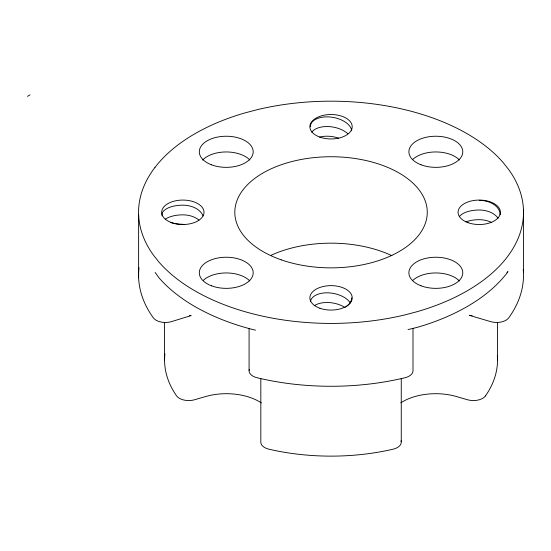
<?xml version="1.0" encoding="UTF-8"?>
<svg xmlns="http://www.w3.org/2000/svg" width="551" height="551" viewBox="0 0 551 551"><rect width="100%" height="100%" fill="white"/><g stroke="black" fill="none" stroke-linecap="round" stroke-linejoin="round"><path stroke-width="0.83" d="M30.029 94.868L27.55 96.349M408.002 329.581L417.128 327.39A192.464 111.116 0 0 0 507.099 272.903L507.96 271.602A13.072 7.549 0 0 1 506.954 272.449M255.54 330.152L253.281 329.656A192.464 111.116 0 0 1 158.902 277.718L155.12 272.442M523.45 209.635L523.45 272.497M497.525 322.314L497.525 360.03M412.995 328.389L412.995 370.389A13.093 7.562 0 0 1 406.521 377.304L404.923 377.759A192.464 111.116 0 0 1 257.131 377.759L255.54 377.297A13.072 7.549 0 0 1 249.293 369.39M401.259 378.385L401.259 441.812M260.823 378.406L260.823 441.833A13.072 7.549 0 0 0 268.874 449.182A166.471 96.108 0 0 0 309.855 455.34L310.282 455.381A166.471 96.108 0 0 0 393.194 449.175A13.093 7.562 0 0 0 401.045 440.786M249.08 328.41L249.08 370.41M164.556 322.28L164.556 359.996M138.625 214.952L138.625 277.814M472.166 315.668A13.072 7.549 0 0 1 469.259 315.317L490.886 321.701A13.072 7.549 0 0 0 507.96 318.747L508.752 317.824A192.464 111.116 0 0 0 523.243 269.398M485.479 395.907A13.072 7.549 0 0 1 467.613 399.785L456.435 396.534A46.305 26.737 0 0 0 400.804 402.857M261.353 402.912A46.305 26.737 0 0 0 205.757 396.5L194.51 399.778A13.093 7.562 0 0 1 176.589 395.893A166.471 96.108 0 0 1 164.921 353.873M189.358 315.695A13.093 7.562 0 0 0 191.135 315.571L171.244 321.694A13.093 7.562 0 0 1 154.115 318.733L153.316 317.81A192.464 111.116 0 0 1 139.004 267.738M203.436 280.225A26.944 15.559 0 0 1 249.81 280.962M413.023 280.225A26.944 15.559 0 0 1 459.389 280.962M202.582 160.065A26.944 15.559 0 0 1 226.137 151.952A26.944 15.559 0 0 1 249.81 159.962M413.023 159.225A26.944 15.559 0 0 1 459.389 159.962M497.333 355.436A166.471 96.108 0 0 1 496.224 372.001L496.169 372.256A166.471 96.108 0 0 1 485.479 395.9M271.237 255.196A96.232 55.561 0 0 1 391.913 255.698M314.284 305.75A20.931 11.964 9.9 0 1 345.215 307.651M310.488 301.204A20.931 11.964 9.9 0 1 328.451 292.85A20.931 11.964 9.9 0 1 350.291 302.919M351.758 297.864A20.931 11.964 -9.9 0 1 346.138 306.762M165.224 219.27A20.931 9.546 0 0 1 182.842 214.835A20.931 14.374 0 0 1 198.918 220.056M182.842 224.264A20.931 9.546 0 0 1 170.583 222.439M162.125 215.909A20.931 9.546 0 0 1 182.842 205.165A20.931 14.374 0 0 1 203.057 215.971M181.527 224.526A20.931 9.546 0 0 1 182.842 224.505A20.931 14.374 0 0 1 184.151 224.546M310.316 126.737A20.931 11.964 9.9 0 1 330.393 117.032A20.931 11.964 9.9 0 1 351.717 130.807M319.938 137.027A20.931 11.964 9.9 0 1 338.665 138.177M311.783 132.144A20.931 11.964 9.9 0 1 328.451 126.565A20.931 11.964 9.9 0 1 347.791 133.7M465.939 221.867A20.931 9.546 0 0 1 479.239 219.67A20.931 14.374 0 0 1 491.499 222.432M459.389 216.598A20.931 9.546 0 0 1 479.239 210A20.931 14.374 0 0 1 498.125 218.265M479.239 200.337A20.931 14.374 0 0 1 500.115 214.718M154.983 167.401L153.33 169.625A192.464 111.116 0 0 0 153.316 254.955L158.902 262A192.464 111.116 0 0 0 253.281 313.939L257.131 314.897A192.464 111.116 0 0 0 404.923 314.903L417.128 311.68A192.464 111.116 0 0 0 507.099 257.186L508.752 254.961A192.464 111.116 0 0 0 508.759 169.639L503.18 162.593A192.464 111.116 0 0 0 408.794 110.648L404.944 109.697A192.464 111.116 0 0 0 257.159 109.69L244.947 112.914A192.464 111.116 0 0 0 154.983 167.401M211.426 164.783A26.944 15.559 0 0 0 253.143 152.71A26.944 15.559 0 0 0 214.167 137.888A26.944 15.559 0 0 0 211.426 164.783M421.012 164.783A26.944 15.559 0 0 0 462.73 152.71A26.944 15.559 0 0 0 423.753 137.888A26.944 15.559 0 0 0 421.012 164.783M211.426 285.79A26.944 15.559 0 0 0 253.143 273.709A26.944 15.559 0 0 0 214.167 258.887A26.944 15.559 0 0 0 211.426 285.79M421.012 285.79A26.944 15.559 0 0 0 462.73 273.709A26.944 15.559 0 0 0 423.753 258.887A26.944 15.559 0 0 0 421.012 285.79M281.217 259.831A96.232 55.561 0 0 0 427.252 213.444A96.232 55.561 0 0 0 284.653 163.619A96.232 55.561 0 0 0 281.217 259.831M468.081 222.687A21.172 12.225 0 0 0 500.398 212.679A21.172 12.225 0 0 0 469.232 201.521A21.172 12.225 0 0 0 468.081 222.687M319.883 137.123A21.172 12.225 0 0 0 352.199 127.116A21.172 12.225 0 0 0 321.033 115.965A21.172 12.225 0 0 0 319.883 137.123M171.685 222.687A21.172 12.225 0 0 0 204.001 212.679A21.172 12.225 0 0 0 172.835 201.521A21.172 12.225 0 0 0 171.685 222.687M319.883 308.243A21.172 12.225 0 0 0 352.199 298.243A21.172 12.225 0 0 0 321.033 287.085A21.172 12.225 0 0 0 319.883 308.243"/></g></svg>
